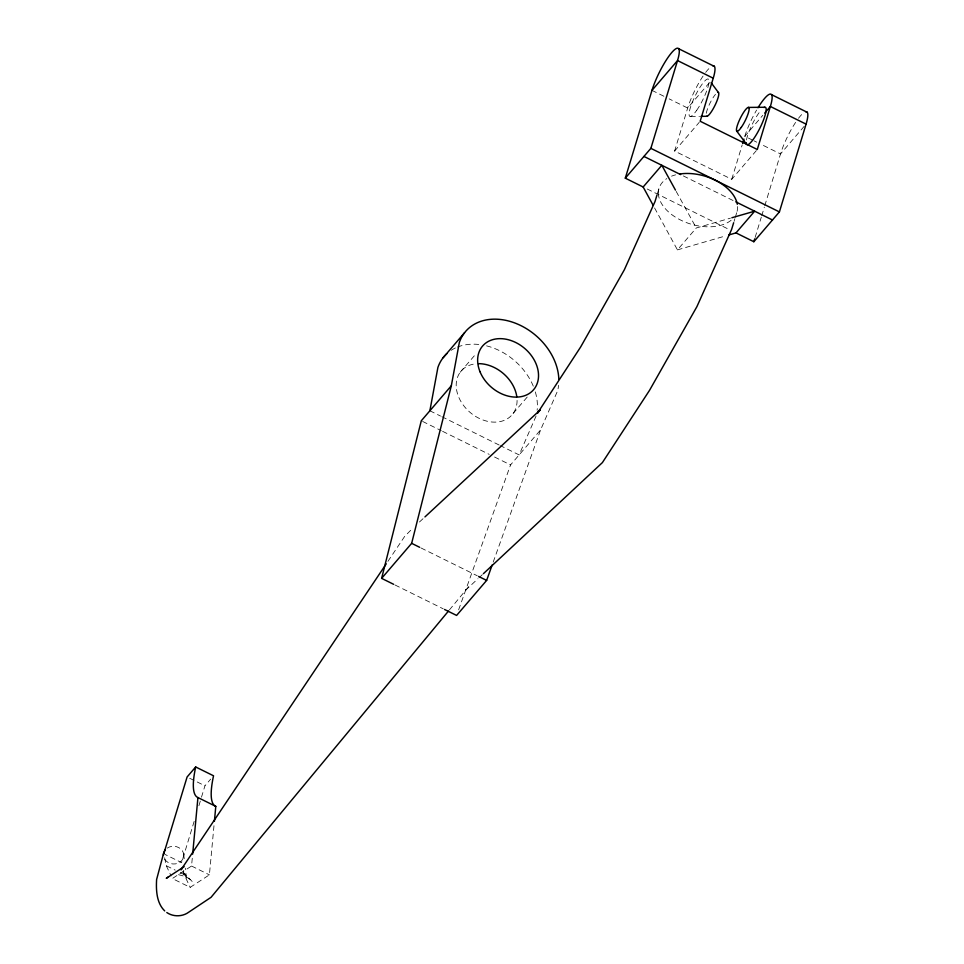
<?xml version="1.0" encoding="UTF-8"?>
<svg xmlns="http://www.w3.org/2000/svg" width="964" height="964" viewBox="0 0 964 964"><rect width="100%" height="100%" fill="white"/><g stroke="black" fill="none" stroke-linecap="round" stroke-linejoin="round"><path stroke-width="0.72" stroke-dasharray="4.82 3.62" d="M213.984 825.726L209.405 874.854L190.173 887.362L172.315 878.541L191.547 866.034L192.378 857.092M194.15 821.364L181.606 862.623L165.037 854.429M198.897 805.723L201.066 798.602M201.488 797.18L204.946 785.805L210.67 779.129M657.424 193.607L659.039 188.269M756.354 150.589L731.736 179.304L674.607 151.047L687.681 108.028A30.306 6.23 -63.7 0 1 703.13 75.963M731.736 179.304L742.196 144.889M734.062 221.395L734.869 218.708M735.279 217.37L736.906 212.02M755.149 237.409L761.271 217.262M761.717 215.816L764.332 207.188M764.777 205.742L780.515 153.939A30.306 6.23 -63.7 0 1 796.698 120.777M458.623 609.814L510.546 464.925L540.587 429.896L557.529 390.998A55.984 42.657 40.6 0 0 558.59 385.311M493.194 562.12L540.587 429.896M536.08 416.014L519.126 454.912L500.473 445.693M387.926 561.349L404.687 536.37L412.881 528.115M449.393 609.935L468.576 586.799L465.853 589.968L477.939 578.749M460.177 372.261L475.782 354.077M709.456 82.639L687.681 108.028L669.173 98.882M674.607 151.047L699.225 122.344M752.739 140.202L744.811 136.273L762.801 115.306M513.089 413.532L527.718 396.469M804.181 126.332L780.515 153.939L761.994 144.781M654.58 207.959L677.439 249.893L696.285 227.974L730.459 218.153M419.461 522.006L423.847 517.933M479.048 577.737L482.337 574.677M677.439 249.893L725.988 235.794M690.537 116.463L699.527 116.367M178.485 874.685L185.956 876.65L190.294 879.566M651.977 90.375L663.883 96.255M754.065 140.852L756.716 142.166M683.356 175.93L734.472 201.211M647.193 188.992L729.266 229.565M429.872 410.772L440.524 416.05M441.861 416.701L499.147 445.031M422.618 421.437L441.271 430.667M442.597 431.318L489.23 454.381M494.556 457.02L510.546 464.925M421.027 547.974L477.264 575.773M395.011 584.979L443.211 608.814M189.655 778.237L204.946 785.805M191.547 866.034L209.405 874.854M164.603 857.779L166.29 865.732L175.207 870.143M180.316 872.673L184.136 874.565L190.173 887.362M192.149 881.445L182.124 871.336L185.534 875.939L186.63 879.614L185.305 868.215M676.186 191.402L696.285 227.974M166.29 865.732L171.11 875.975M183.293 870.576L184.136 874.565M183.666 853.959L184.317 859.659M705.684 72.384A30.306 6.23 -63.7 0 1 710.48 67.167M744.811 136.273A30.306 6.23 -63.7 0 1 756.595 110.077M798.517 118.283A30.306 6.23 -63.7 0 1 803.313 113.065M706.263 113.246A13.267 2.723 -63.7 0 1 715.493 94.339M746.473 139.937A20.822 4.278 -63.7 0 1 760.97 110.27M451.176 350.306A55.984 42.657 40.6 0 1 456.141 347.618M457.454 347.064A55.984 42.657 40.6 0 1 480.048 344.618M486.555 345.859A55.984 42.657 40.6 0 1 534.526 389.408M535.333 391.914A55.984 42.657 40.6 0 1 537.141 410.327M517.078 400.409A33.583 25.582 40.6 0 1 490.797 421.895A33.583 25.582 40.6 0 1 457.273 392.963A33.583 25.582 40.6 0 1 474.818 363.922M167.23 848.115A10.17 8.857 4.5 0 1 182.292 850.682A10.17 8.857 4.5 0 1 177.738 863.322A10.17 8.857 4.5 0 1 163.868 857.454M737.568 206.561A40.705 25.004 16.9 0 1 736.11 214.056M731.134 220.262A40.705 25.004 16.9 0 1 688.103 223.214A40.705 25.004 16.9 0 1 658.472 194.861M658.376 193.728A40.705 25.004 16.9 0 1 666.835 178.581M671.559 176.171A40.705 25.004 16.9 0 1 675.631 174.846M696.719 110.27A20.822 4.278 -63.7 0 0 708.648 79.385A20.822 4.278 -63.7 0 0 691.815 103.558A20.822 4.278 -63.7 0 0 696.719 110.27"/><path stroke-width="1.45" d="M192.655 854.116L197.933 797.553A117.56 24.16 -63.7 0 1 195.68 766.97L213.538 775.791A117.56 24.16 -63.7 0 0 215.791 806.374L214.406 821.268M429.872 410.772L437.897 367.465A55.984 42.657 40.6 0 1 446.814 353.692M393.673 584.317L381.624 578.364L411.652 543.335L451.321 385.757L459.346 342.449A55.984 42.657 40.6 0 1 514.523 322.868A55.984 42.657 40.6 0 1 558.831 379.322M381.624 578.364L421.292 420.786L451.321 385.757M163.735 852.863L156.614 879.481C155.975 890.134 156.517 903.027 164.724 910.92M163.76 853.791L187.1 776.972L195.68 766.97M653.158 205.332L643.157 186.992L625.299 178.159L651.977 90.375A30.306 6.23 -63.7 0 1 671.715 52.586A30.306 6.23 -63.7 0 1 677.535 60.563L713.24 78.217L700.177 121.247L757.294 149.492L770.369 106.474L806.073 124.127L779.406 211.911L753.836 241.723L735.99 232.89L728.844 234.963M625.299 178.159L650.869 148.348L677.535 60.563L651.977 90.375M657.014 194.933L654.99 201.597L624.359 269.751L580.617 347.04L537.575 413.026L540.069 410.062L424.943 516.921M742.629 143.443L743.943 139.141M733.652 222.732L731.616 229.42L696.888 306.685L649.567 390.275L602.392 462.599L483.434 573.652M753.836 241.723L754.716 238.843M444.549 609.477L456.599 615.43L486.639 580.412L492.182 564.94M386.251 563.844L180.967 869.865L182.425 868.154M448.441 611.092L211.056 897.315L188.739 912.185C182.413 916.848 173.279 916.993 166.796 912.522M443.103 357.728L464.552 332.713M764.693 113.089L770.369 106.474A30.306 6.23 -63.7 0 0 757.981 107.751M643.157 186.992L661.822 165.29L675.463 190.101M735.99 232.89L754.655 211.188L731.881 217.744M184.124 866.696L166.278 878.3L168.495 876.915M748.233 107.426L764.717 107.257M701.021 116.355L707.022 116.283M678.716 48.754L714.42 66.408M771.549 94.653L807.254 112.306M650.869 148.348L779.406 211.911M643.976 156.457L680.656 174.605M735.821 201.874L772.513 220.021M411.652 543.335L419.689 547.311M478.602 576.436L486.639 580.412M197.933 797.553L215.791 806.374M711.119 82.699L718.554 92.665M736.689 131.056L746.606 144.335M712.878 65.853A30.306 6.23 -63.7 0 1 713.24 78.217M805.711 111.752A30.306 6.23 -63.7 0 1 806.073 124.127M717.879 92.424A13.267 2.723 -63.7 0 1 715.409 104.498A13.267 2.723 -63.7 0 1 706.636 116.27M763.958 107.546A20.822 4.278 -63.7 0 1 759.644 128.646A20.822 4.278 -63.7 0 1 746.196 142.708M478.578 363.657A33.583 25.582 40.6 0 1 516.8 396.65M163.458 855.164A10.17 8.857 4.5 0 1 165.398 849.754M680.09 173.954A40.705 25.004 16.9 0 1 737.303 204.284M741.304 127.344A13.267 2.723 -63.7 0 0 748.908 107.667A13.267 2.723 -63.7 0 0 738.183 123.067A13.267 2.723 -63.7 0 0 741.304 127.344M480.024 371.755A33.583 25.582 40.6 0 0 532.357 391.035A33.583 25.582 40.6 0 0 511.884 340.846A33.583 25.582 40.6 0 0 480.024 371.755"/></g></svg>
